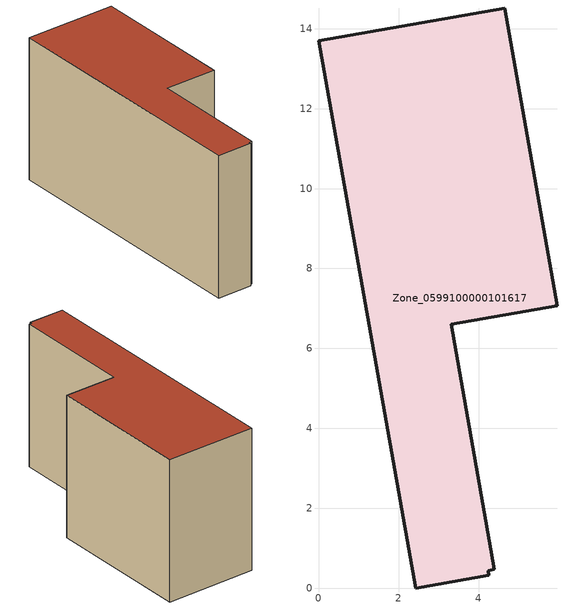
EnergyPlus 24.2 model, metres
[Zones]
Zone_0599100000101617
 floor ground (C_G): 4.26,0.32 2.43,0 0,13.7 4.65,14.52 5.97,7.06 3.32,6.6 4.39,0.47 4.24,0.43 z0
 wall outside (C_F): 4.65,14.52 0,13.7 2.43,0 4.26,0.32 4.24,0.43 4.39,0.47 3.32,6.6 5.97,7.06 4.65,14.52 z0:7.43
 roof outside (C_R): 2.43,0 4.26,0.32 4.24,0.43 4.39,0.47 3.32,6.6 5.97,7.06 4.65,14.52 0,13.7 z7.43
[BUILDING]
Pand.0599100000101617: North Axis=0; Terrain=City; Loads Convergence Tolerance Value=0.04; Temperature Convergence Tolerance Value=0.4; Solar Distribution=FullExterior; Maximum Number of Warmup Days=25; Minimum Number of Warmup Days=1
[Site:Location]
Rotterdam.The.Hague.AP_ZH_NLD Design_Conditions: Latitude=51.96; Longitude=4.45; Time Zone=1; Elevation=-4.5
[SITE:GROUNDTEMPERATURE:BUILDINGSURFACE]
18, 18, 18, 18, 18, 18, 18, 18, 18, 18, 18, 18
[MATERIAL] Thermal Absorptance=0.9; Solar Absorptance=0.7; Visible Absorptance=0.7
Name | Roughness | Thickness | Conductivity | Density | Specific Heat
G.TI.1946 | MediumSmooth | 0.15 | 1 | 540 | 1210
F.TI.1946 | Rough | 0.3 | 0.857143 | 1920 | 840
R.TI.1946 | MediumRough | 0.2 | 0.1 | 1500 | 1000
[CONSTRUCTION]
C_G: G.TI.1946
C_F: F.TI.1946
C_R: R.TI.1946
[ZONE]
Zone_0599100000101617: Type=1; Multiplier=1; Ceiling Height=Autocalculate; Volume=Autocalculate; Floor Area=autocalculate; Part of Total Floor Area=Yes
[ZONEINFILTRATION:DESIGNFLOWRATE]
Infil_Zone_0599100000101617: Zone or ZoneList or Space or SpaceList=Zone_0599100000101617; Schedule=AlwaysOn; Design Flow Rate Calculation Method=Flow/Area; Flow Rate per Floor Area=0.003; Constant Term Coefficient=1; Temperature Term Coefficient=0; Velocity Term Coefficient=0; Velocity Squared Term Coefficient=0
[HVACTEMPLATE:ZONE:IDEALLOADSAIRSYSTEM]
Zone_0599100000101617: Maximum Heating Supply Air Temperature=50; Minimum Cooling Supply Air Temperature=13; Maximum Heating Supply Air Humidity Ratio=0.0156; Minimum Cooling Supply Air Humidity Ratio=0.0077; Heating Limit=NoLimit; Cooling Limit=NoLimit; Dehumidification Control Type=ConstantSensibleHeatRatio; Cooling Sensible Heat Ratio=0.7; Dehumidification Setpoint=60; Humidification Control Type=None; Humidification Setpoint=30; Outdoor Air Method=None; Outdoor Air Flow Rate per Person=0.00944; Outdoor Air Flow Rate per Zone Floor Area=0; Outdoor Air Flow Rate per Zone=0; Demand Controlled Ventilation Type=None; Outdoor Air Economizer Type=NoEconomizer; Heat Recovery Type=None; Sensible Heat Recovery Effectiveness=0.7; Latent Heat Recovery Effectiveness=0.65
[ZONECONTROL:THERMOSTAT]
ThermostatControl_Zone_0599100000101617: Zone or ZoneList=Zone_0599100000101617; Control Type Schedule=DualSetpointControlType; Control 1=Thermostat_Zone_0599100000101617; Temperature Difference Between Cutout And Setpoint=0
[THERMOSTATSETPOINT:DUALSETPOINT]
Thermostat_Zone_0599100000101617: Heating Setpoint Temperature Schedule=HeatingSetpoint_Zone_0599100000101617; Cooling Setpoint Temperature Schedule=CoolingSetpoint_Zone_0599100000101617
[SCHEDULE:COMPACT]
HeatingSetpoint_Zone_0599100000101617: Through: 12/31, For: AllDays, Until: 24:00, 21
CoolingSetpoint_Zone_0599100000101617: Through: 12/31, For: AllDays, Until: 24:00, 24
DualSetpointControlType: Through: 12/31, For: AllDays, Until: 24:00, 4
AlwaysOn: Through: 12/31, For: AllDays, Until: 24:00, 1
